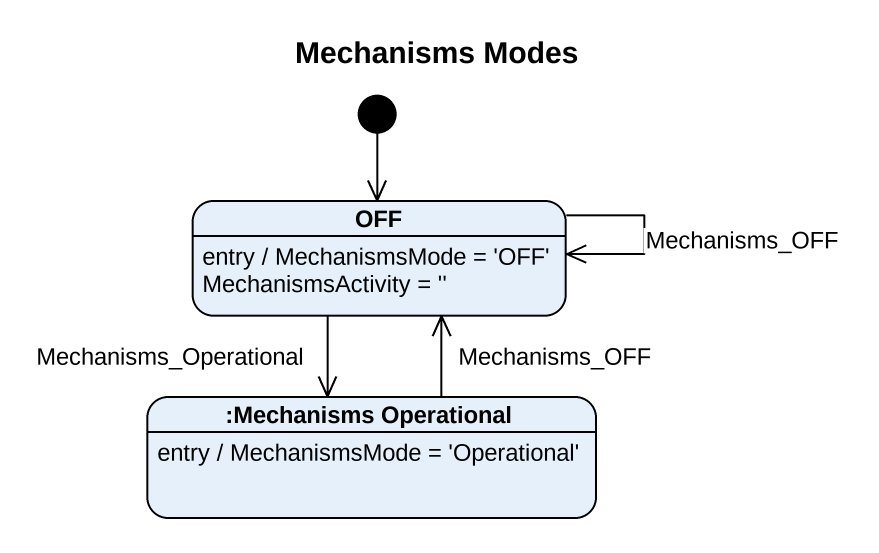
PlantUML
@startuml
title Mechanisms Modes
hide empty description
state OFF
OFF : entry / MechanismsMode = 'OFF' MechanismsActivity = ''
state ":Mechanisms Operational" as Mechanisms_Operational
Mechanisms_Operational : entry / MechanismsMode = 'Operational'
[*] --> OFF
OFF --> OFF : Mechanisms_OFF
OFF --> Mechanisms_Operational : Mechanisms_Operational
Mechanisms_Operational -up-> OFF : Mechanisms_OFF
@enduml
